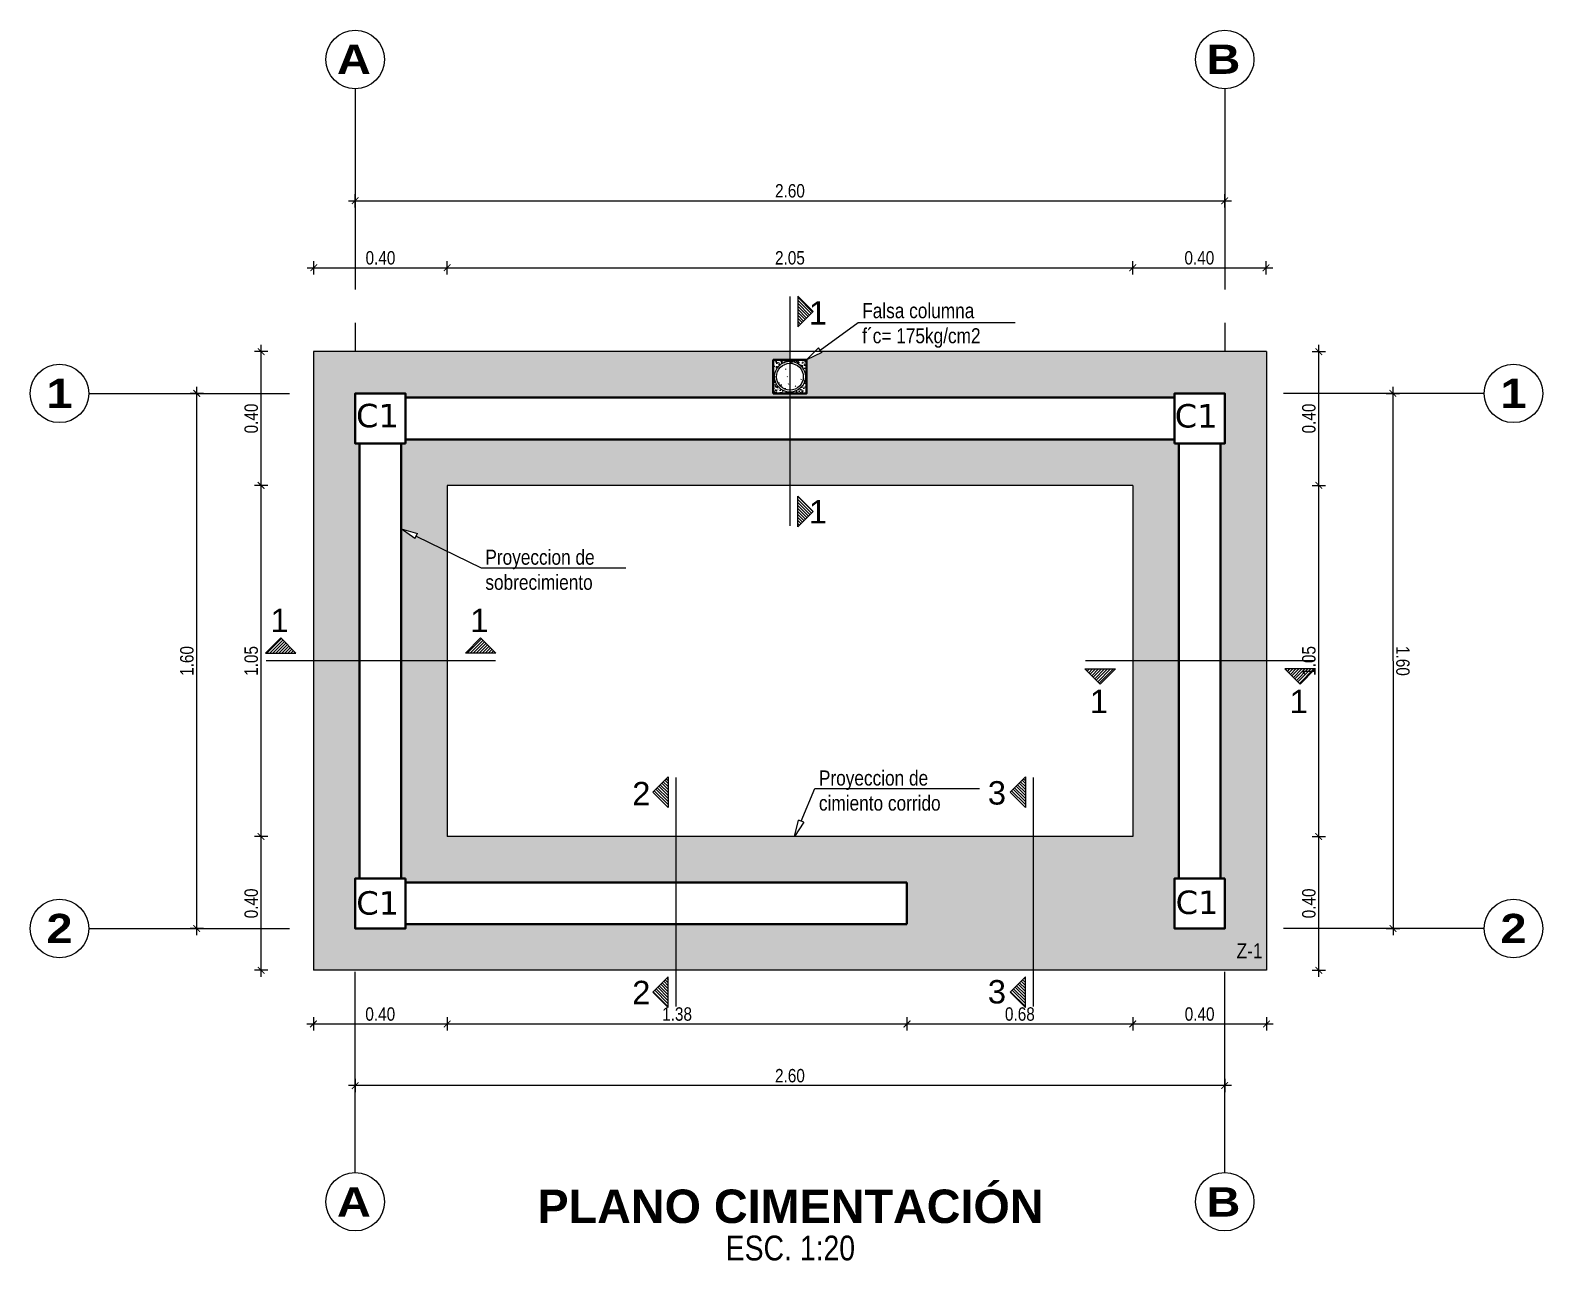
# Model space of a CAD drawing. Header units: metres. Extents: x 912 to 1393, y 476 to 584.
# Drawn here: x 1198.601 to 1203.123, y 499.858 to 503.537 of the extents above; entities that cross this region are included whole.
import ezdxf
from ezdxf import colors
from ezdxf.entities.mleader import LeaderData, LeaderLine
from ezdxf.enums import TextEntityAlignment as Align
from ezdxf.math import Vec2, Vec3

# ---------------------------------------------------------------- set-up
doc = ezdxf.new("R2010")
doc.units = ezdxf.units.M
doc.linetypes.add('ACAD_ISO04W100', pattern=[30, 24, -3, 0, -3])
doc.linetypes.add('DASHDOT', pattern=[1, 0.5, -0.25, 0, -0.25])
for name, color, linetype, lineweight in [('-Achurado', 251, 'Continuous', 5), ('-Acotado', 251, 'Continuous', 5), ('-Eje', 1, 'ACAD_ISO04W100', 9), ('-Textos', 7, 'Continuous', 20), ('-Vista', 148, 'Continuous', 9), ('Columnas', 7, 'Continuous', 20), ('Desagüe', 155, 'Continuous', 40), ('Especificaciones', 7, 'Continuous', 20), ('FIC-2ES_CONCRETO 210', 251, 'Continuous', 30), ('Muro Alto', 5, 'Continuous', 40), ('pisos', 8, 'Continuous', 13), ('PL-04', 154, 'Continuous', 40), ('Textos', 7, 'Continuous', 30)]:
    doc.layers.add(name, color=color, linetype=linetype, lineweight=lineweight)
doc.layers.add('G-TEXTOS-TITULOS', color=4, linetype='Continuous')
doc.layers.add('Observacioness', color=6, linetype='Continuous', plot=False)
doc.styles.add('-Arial Narrow', font='ARIALN.TTF')
doc.styles.add('25-TITULO', font='arialbd.ttf', dxfattribs={"height": 0.1})
doc.styles.add('ILICH', font='timesbd.ttf')
doc.styles.add('R80_50', font='verdanai.ttf', dxfattribs={"height": 0.065})
doc.dimstyles.new('Esc 1_20n', dxfattribs={"dimscale": 0.02, "dimtxt": 2, "dimasz": 1, "dimexe": 1, "dimexo": 1, "dimgap": 0.45, "dimtad": 1, "dimtoh": 1, "dimzin": 3, "dimdsep": 46, "dimtxsty": '-Arial Narrow', "dimblk": 'ARCHTICK', "dimcen": 1, "dimdle": 1, "dimclrd": 252, "dimclre": 252, "dimclrt": 252, "dimadec": 0, "dimazin": 0, "dimtfac": 1, "dimtix": 1, "dimtmove": 1, "dimatfit": 2, "dimldrblk": 'ARCHTICK', "dimfxl": 1, "dimfxlon": 1, "dimtolj": 2, "dimlwd": 5, "dimlwe": 5, "dimarcsym": 0})

# ---------------------------------------------------------------- blocks, each defined once
blk = doc.blocks.new('_ClosedBlank')
at = {"color": 0, "linetype": 'ByBlock', "lineweight": -2}
for p, q in [((-1, 0.167), (0, 0)), ((-1, 0.167), (-1, -0.167)), ((0, 0), (-1, -0.167))]:
    blk.add_line(p, q, dxfattribs=at)
blk = doc.blocks.new('_ArchTick')
at = {"layer": 'pisos', "color": 0, "const_width": 0.15}
blk.add_lwpolyline([(-0.5, -0.5), (0.5, 0.5)], dxfattribs=at)
blk = doc.blocks.new('*D226')
at = {"layer": '-Acotado', "color": 252, "lineweight": 5, "transparency": 16777216}
for p, q in [((1199.2911, 500.7064), (1199.2911, 501.1464)), ((1199.3111, 501.1264), (1199.2711, 501.1264)), ((1199.3111, 500.7264), (1199.2711, 500.7264))]:
    blk.add_line(p, q, dxfattribs=at)
at = {"layer": 'DEFPOINTS', "color": 0, "lineweight": 20, "transparency": 16777216}
for p in [(1199.2911, 501.1264), (1199.4474, 501.1264), (1199.4474, 500.7264)]:
    blk.add_point(p, dxfattribs=at)
at = {"layer": '-Acotado', "color": 252, "lineweight": 5, "transparency": 16777216, "xscale": 0.02, "yscale": 0.02, "zscale": 0.02}
for p, rotation in [((1199.2911, 501.1264), 90), ((1199.2911, 500.7264), 270)]:
    blk.add_blockref('_ArchTick', p, dxfattribs=dict(at, rotation=rotation))
at = {"layer": '-Acotado', "color": 252, "transparency": 16777216, "insert": (1199.2617, 500.9264), "char_height": 0.04, "attachment_point": 5, "rotation": 90, "style": '-Arial Narrow'}
blk.add_mtext('\\A2;0.40', dxfattribs=at)
blk = doc.blocks.new('*D227')
at = {"layer": '-Acotado', "color": 252, "lineweight": 5, "transparency": 16777216}
for p, q in [((1199.2911, 501.1064), (1199.2911, 502.1964)), ((1199.3111, 502.1764), (1199.2711, 502.1764)), ((1199.3111, 501.1264), (1199.2711, 501.1264))]:
    blk.add_line(p, q, dxfattribs=at)
at = {"layer": 'DEFPOINTS', "color": 0, "lineweight": 20, "transparency": 16777216}
for p in [(1199.2911, 502.1764), (1199.4474, 502.1764), (1199.4474, 501.1264)]:
    blk.add_point(p, dxfattribs=at)
at = {"layer": '-Acotado', "color": 252, "lineweight": 5, "transparency": 16777216, "xscale": 0.02, "yscale": 0.02, "zscale": 0.02}
for p, rotation in [((1199.2911, 502.1764), 90), ((1199.2911, 501.1264), 270)]:
    blk.add_blockref('_ArchTick', p, dxfattribs=dict(at, rotation=rotation))
at = {"layer": '-Acotado', "color": 252, "transparency": 16777216, "insert": (1199.2617, 501.6514), "char_height": 0.04, "attachment_point": 5, "rotation": 90, "style": '-Arial Narrow'}
blk.add_mtext('\\A2;1.05', dxfattribs=at)
blk = doc.blocks.new('*D228')
at = {"layer": '-Acotado', "color": 252, "lineweight": 5, "transparency": 16777216}
for p, q in [((1199.2911, 502.1564), (1199.2911, 502.5964)), ((1199.3111, 502.5764), (1199.2711, 502.5764)), ((1199.3111, 502.1764), (1199.2711, 502.1764))]:
    blk.add_line(p, q, dxfattribs=at)
at = {"layer": 'DEFPOINTS', "color": 0, "lineweight": 20, "transparency": 16777216}
for p in [(1199.2911, 502.5764), (1199.4474, 502.5764), (1199.4474, 502.1764)]:
    blk.add_point(p, dxfattribs=at)
at = {"layer": '-Acotado', "color": 252, "lineweight": 5, "transparency": 16777216, "xscale": 0.02, "yscale": 0.02, "zscale": 0.02}
for p, rotation in [((1199.2911, 502.5764), 90), ((1199.2911, 502.1764), 270)]:
    blk.add_blockref('_ArchTick', p, dxfattribs=dict(at, rotation=rotation))
at = {"layer": '-Acotado', "color": 252, "transparency": 16777216, "insert": (1199.2617, 502.3764), "char_height": 0.04, "attachment_point": 5, "rotation": 90, "style": '-Arial Narrow'}
blk.add_mtext('\\A2;0.40', dxfattribs=at)
blk = doc.blocks.new('*D229')
at = {"layer": '-Acotado', "color": 252, "lineweight": 5, "transparency": 16777216}
for p, q in [((1199.4274, 500.5659), (1199.8674, 500.5659)), ((1199.4474, 500.5859), (1199.4474, 500.5459)), ((1199.8474, 500.5859), (1199.8474, 500.5459))]:
    blk.add_line(p, q, dxfattribs=at)
at = {"layer": 'DEFPOINTS', "color": 0, "lineweight": 20, "transparency": 16777216}
for p in [(1199.4474, 500.7264), (1199.8474, 500.7264), (1199.8474, 500.5659)]:
    blk.add_point(p, dxfattribs=at)
at = {"layer": '-Acotado', "color": 252, "lineweight": 5, "transparency": 16777216, "xscale": 0.02, "yscale": 0.02, "zscale": 0.02, "rotation": 180}
blk.add_blockref('_ArchTick', (1199.4474, 500.5659), dxfattribs=at)
at = {"layer": '-Acotado', "color": 252, "lineweight": 5, "transparency": 16777216, "xscale": 0.02, "yscale": 0.02, "zscale": 0.02}
blk.add_blockref('_ArchTick', (1199.8474, 500.5659), dxfattribs=at)
at = {"layer": '-Acotado', "color": 252, "transparency": 16777216, "insert": (1199.6474, 500.5954), "char_height": 0.04, "attachment_point": 5, "style": '-Arial Narrow'}
blk.add_mtext('\\A2;0.40', dxfattribs=at)
blk = doc.blocks.new('*D230')
at = {"layer": '-Acotado', "color": 252, "lineweight": 5, "transparency": 16777216}
for p, q in [((1201.2024, 500.5659), (1201.9174, 500.5659)), ((1201.2224, 500.5859), (1201.2224, 500.5459)), ((1201.8974, 500.5859), (1201.8974, 500.5459))]:
    blk.add_line(p, q, dxfattribs=at)
at = {"layer": 'DEFPOINTS', "color": 0, "lineweight": 20, "transparency": 16777216}
for p in [(1201.2224, 500.8639), (1201.8974, 500.7264), (1201.8974, 500.5659)]:
    blk.add_point(p, dxfattribs=at)
at = {"layer": '-Acotado', "color": 252, "lineweight": 5, "transparency": 16777216, "xscale": 0.02, "yscale": 0.02, "zscale": 0.02}
for p, rotation in [((1201.2224, 500.5659), 179.9999969747662), ((1201.8974, 500.5659), 359.9999969747662)]:
    blk.add_blockref('_ArchTick', p, dxfattribs=dict(at, rotation=rotation))
at = {"layer": '-Acotado', "color": 252, "transparency": 16777216, "insert": (1201.5599, 500.5954), "char_height": 0.04, "attachment_point": 5, "rotation": 360, "style": '-Arial Narrow'}
blk.add_mtext('\\A2;0.68', dxfattribs=at)
blk = doc.blocks.new('*D231')
at = {"layer": '-Acotado', "color": 252, "lineweight": 5, "transparency": 16777216}
for p, q in [((1201.8774, 500.5659), (1202.3174, 500.5659)), ((1201.8974, 500.5859), (1201.8974, 500.5459)), ((1202.2974, 500.5859), (1202.2974, 500.5459))]:
    blk.add_line(p, q, dxfattribs=at)
at = {"layer": 'DEFPOINTS', "color": 0, "lineweight": 20, "transparency": 16777216}
for p in [(1201.8974, 500.7264), (1202.2974, 500.7264), (1202.2974, 500.5659)]:
    blk.add_point(p, dxfattribs=at)
at = {"layer": '-Acotado', "color": 252, "lineweight": 5, "transparency": 16777216, "xscale": 0.02, "yscale": 0.02, "zscale": 0.02}
for p, rotation in [((1201.8974, 500.5659), 179.9999969747662), ((1202.2974, 500.5659), 359.9999969747662)]:
    blk.add_blockref('_ArchTick', p, dxfattribs=dict(at, rotation=rotation))
at = {"layer": '-Acotado', "color": 252, "transparency": 16777216, "insert": (1202.0974, 500.5954), "char_height": 0.04, "attachment_point": 5, "rotation": 360, "style": '-Arial Narrow'}
blk.add_mtext('\\A2;0.40', dxfattribs=at)
blk = doc.blocks.new('*D234')
at = {"layer": '-Acotado', "color": 252, "lineweight": 5, "transparency": 16777216}
for p, q in [((1202.4537, 500.7064), (1202.4537, 501.1464)), ((1202.4337, 501.1264), (1202.4737, 501.1264)), ((1202.4337, 500.7264), (1202.4737, 500.7264))]:
    blk.add_line(p, q, dxfattribs=at)
at = {"layer": 'DEFPOINTS', "color": 0, "lineweight": 20, "transparency": 16777216}
for p in [(1202.2974, 501.1264), (1202.4537, 501.1264), (1202.2974, 500.7264)]:
    blk.add_point(p, dxfattribs=at)
at = {"layer": '-Acotado', "color": 252, "lineweight": 5, "transparency": 16777216, "xscale": 0.02, "yscale": 0.02, "zscale": 0.02}
for p, rotation in [((1202.4537, 501.1264), 90), ((1202.4537, 500.7264), 270)]:
    blk.add_blockref('_ArchTick', p, dxfattribs=dict(at, rotation=rotation))
at = {"layer": '-Acotado', "color": 252, "transparency": 16777216, "insert": (1202.4242, 500.9264), "char_height": 0.04, "attachment_point": 5, "rotation": 90, "style": '-Arial Narrow'}
blk.add_mtext('\\A2;0.40', dxfattribs=at)
blk = doc.blocks.new('*D232')
at = {"layer": '-Acotado', "color": 252, "lineweight": 5, "transparency": 16777216}
for p, q in [((1202.4537, 501.1064), (1202.4537, 502.1964)), ((1202.4337, 502.1764), (1202.4737, 502.1764)), ((1202.4337, 501.1264), (1202.4737, 501.1264))]:
    blk.add_line(p, q, dxfattribs=at)
at = {"layer": 'DEFPOINTS', "color": 0, "lineweight": 20, "transparency": 16777216}
for p in [(1202.2974, 502.1764), (1202.4537, 502.1764), (1202.2974, 501.1264)]:
    blk.add_point(p, dxfattribs=at)
at = {"layer": '-Acotado', "color": 252, "lineweight": 5, "transparency": 16777216, "xscale": 0.02, "yscale": 0.02, "zscale": 0.02}
for p, rotation in [((1202.4537, 502.1764), 90), ((1202.4537, 501.1264), 270)]:
    blk.add_blockref('_ArchTick', p, dxfattribs=dict(at, rotation=rotation))
at = {"layer": '-Acotado', "color": 252, "transparency": 16777216, "insert": (1202.4242, 501.6514), "char_height": 0.04, "attachment_point": 5, "rotation": 90, "style": '-Arial Narrow'}
blk.add_mtext('\\A2;1.05', dxfattribs=at)
blk = doc.blocks.new('*D233')
at = {"layer": '-Acotado', "color": 252, "lineweight": 5, "transparency": 16777216}
for p, q in [((1202.4537, 502.1564), (1202.4537, 502.5964)), ((1202.4337, 502.5764), (1202.4737, 502.5764)), ((1202.4337, 502.1764), (1202.4737, 502.1764))]:
    blk.add_line(p, q, dxfattribs=at)
at = {"layer": 'DEFPOINTS', "color": 0, "lineweight": 20, "transparency": 16777216}
for p in [(1202.2974, 502.5764), (1202.4537, 502.5764), (1202.2974, 502.1764)]:
    blk.add_point(p, dxfattribs=at)
at = {"layer": '-Acotado', "color": 252, "lineweight": 5, "transparency": 16777216, "xscale": 0.02, "yscale": 0.02, "zscale": 0.02}
for p, rotation in [((1202.4537, 502.5764), 90), ((1202.4537, 502.1764), 270)]:
    blk.add_blockref('_ArchTick', p, dxfattribs=dict(at, rotation=rotation))
at = {"layer": '-Acotado', "color": 252, "transparency": 16777216, "insert": (1202.4242, 502.3764), "char_height": 0.04, "attachment_point": 5, "rotation": 90, "style": '-Arial Narrow'}
blk.add_mtext('\\A2;0.40', dxfattribs=at)
blk = doc.blocks.new('*D235')
at = {"layer": '-Acotado', "color": 252, "lineweight": 5, "transparency": 16777216}
for p, q in [((1199.4287, 502.8272), (1199.8674, 502.8272)), ((1199.4487, 502.8072), (1199.4487, 502.8472)), ((1199.8474, 502.8072), (1199.8474, 502.8472))]:
    blk.add_line(p, q, dxfattribs=at)
at = {"layer": 'DEFPOINTS', "color": 0, "lineweight": 20, "transparency": 16777216}
for p in [(1199.8474, 502.8272), (1199.4487, 502.5764), (1199.8474, 502.5764)]:
    blk.add_point(p, dxfattribs=at)
at = {"layer": '-Acotado', "color": 252, "lineweight": 5, "transparency": 16777216, "xscale": 0.02, "yscale": 0.02, "zscale": 0.02, "rotation": 180}
blk.add_blockref('_ArchTick', (1199.4487, 502.8272), dxfattribs=at)
at = {"layer": '-Acotado', "color": 252, "lineweight": 5, "transparency": 16777216, "xscale": 0.02, "yscale": 0.02, "zscale": 0.02}
blk.add_blockref('_ArchTick', (1199.8474, 502.8272), dxfattribs=at)
at = {"layer": '-Acotado', "color": 252, "transparency": 16777216, "insert": (1199.648, 502.8566), "char_height": 0.04, "attachment_point": 5, "style": '-Arial Narrow'}
blk.add_mtext('\\A2;0.40', dxfattribs=at)
blk = doc.blocks.new('*D236')
at = {"layer": '-Acotado', "color": 252, "lineweight": 5, "transparency": 16777216}
for p, q in [((1199.8274, 502.8272), (1201.9174, 502.8272)), ((1199.8474, 502.8072), (1199.8474, 502.8472)), ((1201.8974, 502.8072), (1201.8974, 502.8472))]:
    blk.add_line(p, q, dxfattribs=at)
at = {"layer": 'DEFPOINTS', "color": 0, "lineweight": 20, "transparency": 16777216}
for p in [(1201.8974, 502.8272), (1199.8474, 502.5764), (1201.8974, 502.5764)]:
    blk.add_point(p, dxfattribs=at)
at = {"layer": '-Acotado', "color": 252, "lineweight": 5, "transparency": 16777216, "xscale": 0.02, "yscale": 0.02, "zscale": 0.02, "rotation": 180}
blk.add_blockref('_ArchTick', (1199.8474, 502.8272), dxfattribs=at)
at = {"layer": '-Acotado', "color": 252, "lineweight": 5, "transparency": 16777216, "xscale": 0.02, "yscale": 0.02, "zscale": 0.02}
blk.add_blockref('_ArchTick', (1201.8974, 502.8272), dxfattribs=at)
at = {"layer": '-Acotado', "color": 252, "transparency": 16777216, "insert": (1200.8724, 502.8566), "char_height": 0.04, "attachment_point": 5, "style": '-Arial Narrow'}
blk.add_mtext('\\A2;2.05', dxfattribs=at)
blk = doc.blocks.new('*D237')
at = {"layer": '-Acotado', "color": 252, "lineweight": 5, "transparency": 16777216}
for p, q in [((1201.8774, 502.8272), (1202.3159, 502.8272)), ((1201.8974, 502.8072), (1201.8974, 502.8472)), ((1202.2959, 502.8072), (1202.2959, 502.8472))]:
    blk.add_line(p, q, dxfattribs=at)
at = {"layer": 'DEFPOINTS', "color": 0, "lineweight": 20, "transparency": 16777216}
for p in [(1202.2959, 502.8272), (1201.8974, 502.5764), (1202.2959, 502.5764)]:
    blk.add_point(p, dxfattribs=at)
at = {"layer": '-Acotado', "color": 252, "lineweight": 5, "transparency": 16777216, "xscale": 0.02, "yscale": 0.02, "zscale": 0.02, "rotation": 180}
blk.add_blockref('_ArchTick', (1201.8974, 502.8272), dxfattribs=at)
at = {"layer": '-Acotado', "color": 252, "lineweight": 5, "transparency": 16777216, "xscale": 0.02, "yscale": 0.02, "zscale": 0.02}
blk.add_blockref('_ArchTick', (1202.2959, 502.8272), dxfattribs=at)
at = {"layer": '-Acotado', "color": 252, "transparency": 16777216, "insert": (1202.0966, 502.8566), "char_height": 0.04, "attachment_point": 5, "style": '-Arial Narrow'}
blk.add_mtext('\\A2;0.40', dxfattribs=at)
blk = doc.blocks.new('*D238')
at = {"layer": '-Acotado', "color": 252, "lineweight": 5, "transparency": 16777216}
for p, q in [((1199.5724, 503.0076), (1199.5724, 503.0476)), ((1202.1724, 503.0076), (1202.1724, 503.0476)), ((1199.5524, 503.0276), (1202.1924, 503.0276))]:
    blk.add_line(p, q, dxfattribs=at)
at = {"layer": 'DEFPOINTS', "color": 0, "lineweight": 20, "transparency": 16777216}
for p in [(1202.1724, 503.0276), (1199.5724, 502.5764), (1202.1724, 502.5764)]:
    blk.add_point(p, dxfattribs=at)
at = {"layer": '-Acotado', "color": 252, "lineweight": 5, "transparency": 16777216, "xscale": 0.02, "yscale": 0.02, "zscale": 0.02, "rotation": 180}
blk.add_blockref('_ArchTick', (1199.5724, 503.0276), dxfattribs=at)
at = {"layer": '-Acotado', "color": 252, "lineweight": 5, "transparency": 16777216, "xscale": 0.02, "yscale": 0.02, "zscale": 0.02}
blk.add_blockref('_ArchTick', (1202.1724, 503.0276), dxfattribs=at)
at = {"layer": '-Acotado', "color": 252, "transparency": 16777216, "insert": (1200.8724, 503.057), "char_height": 0.04, "attachment_point": 5, "style": '-Arial Narrow'}
blk.add_mtext('\\A2;2.60', dxfattribs=at)
blk = doc.blocks.new('*D239')
at = {"layer": '-Acotado', "color": 252, "lineweight": 5, "transparency": 16777216}
for p, q in [((1202.6754, 502.4715), (1202.6757, 500.8315)), ((1202.6554, 502.4515), (1202.6954, 502.4515)), ((1202.6557, 500.8515), (1202.6957, 500.8515))]:
    blk.add_line(p, q, dxfattribs=at)
at = {"layer": 'DEFPOINTS', "color": 0, "lineweight": 20, "transparency": 16777216}
for p in [(1202.2974, 502.4515), (1202.2976, 500.8515), (1202.6757, 500.8515)]:
    blk.add_point(p, dxfattribs=at)
at = {"layer": '-Acotado', "color": 252, "lineweight": 5, "transparency": 16777216, "xscale": 0.02, "yscale": 0.02, "zscale": 0.02}
for p, rotation in [((1202.6754, 502.4515), 90.00778320934626), ((1202.6757, 500.8515), 270.0077832093463)]:
    blk.add_blockref('_ArchTick', p, dxfattribs=dict(at, rotation=rotation))
at = {"layer": '-Acotado', "color": 252, "transparency": 16777216, "insert": (1202.705, 501.6515), "char_height": 0.04, "attachment_point": 5, "rotation": 270.0078, "style": '-Arial Narrow'}
blk.add_mtext('\\A2;1.60', dxfattribs=at)
blk = doc.blocks.new('*D240')
at = {"layer": '-Acotado', "color": 252, "lineweight": 5, "transparency": 16777216}
for p, q in [((1202.1924, 500.3817), (1199.5524, 500.3817)), ((1199.5724, 500.4017), (1199.5724, 500.3617)), ((1202.1724, 500.4017), (1202.1724, 500.3617))]:
    blk.add_line(p, q, dxfattribs=at)
at = {"layer": 'DEFPOINTS', "color": 0, "lineweight": 20, "transparency": 16777216}
for p in [(1199.5724, 500.7264), (1202.1724, 500.7264), (1199.5724, 500.3817)]:
    blk.add_point(p, dxfattribs=at)
at = {"layer": '-Acotado', "color": 252, "lineweight": 5, "transparency": 16777216, "xscale": 0.02, "yscale": 0.02, "zscale": 0.02, "rotation": 180}
blk.add_blockref('_ArchTick', (1199.5724, 500.3817), dxfattribs=at)
at = {"layer": '-Acotado', "color": 252, "lineweight": 5, "transparency": 16777216, "xscale": 0.02, "yscale": 0.02, "zscale": 0.02}
blk.add_blockref('_ArchTick', (1202.1724, 500.3817), dxfattribs=at)
at = {"layer": '-Acotado', "color": 252, "transparency": 16777216, "insert": (1200.8724, 500.4111), "char_height": 0.04, "attachment_point": 5, "style": '-Arial Narrow'}
blk.add_mtext('\\A2;2.60', dxfattribs=at)
blk = doc.blocks.new('*D241')
at = {"layer": '-Acotado', "color": 252, "lineweight": 5, "transparency": 16777216}
for p, q in [((1199.0988, 500.8314), (1199.0988, 502.4714)), ((1199.1188, 502.4514), (1199.0788, 502.4514)), ((1199.1188, 500.8514), (1199.0788, 500.8514))]:
    blk.add_line(p, q, dxfattribs=at)
at = {"layer": 'DEFPOINTS', "color": 0, "lineweight": 20, "transparency": 16777216}
for p in [(1199.0988, 502.4514), (1199.5724, 502.4514), (1199.5724, 500.8514)]:
    blk.add_point(p, dxfattribs=at)
at = {"layer": '-Acotado', "color": 252, "lineweight": 5, "transparency": 16777216, "xscale": 0.02, "yscale": 0.02, "zscale": 0.02}
for p, rotation in [((1199.0988, 502.4514), 90), ((1199.0988, 500.8514), 270)]:
    blk.add_blockref('_ArchTick', p, dxfattribs=dict(at, rotation=rotation))
at = {"layer": '-Acotado', "color": 252, "transparency": 16777216, "insert": (1199.0694, 501.6514), "char_height": 0.04, "attachment_point": 5, "rotation": 90, "style": '-Arial Narrow'}
blk.add_mtext('\\A2;1.60', dxfattribs=at)
blk = doc.blocks.new('*D242')
at = {"layer": '-Acotado', "color": 252, "lineweight": 5, "transparency": 16777216}
for p, q in [((1199.8274, 500.5659), (1201.2424, 500.5659)), ((1199.8474, 500.5859), (1199.8474, 500.5459)), ((1201.2224, 500.5859), (1201.2224, 500.5459))]:
    blk.add_line(p, q, dxfattribs=at)
at = {"layer": 'DEFPOINTS', "color": 0, "lineweight": 20, "transparency": 16777216}
for p in [(1201.2224, 500.8639), (1199.8474, 500.7264), (1201.2224, 500.5659)]:
    blk.add_point(p, dxfattribs=at)
at = {"layer": '-Acotado', "color": 252, "lineweight": 5, "transparency": 16777216, "xscale": 0.02, "yscale": 0.02, "zscale": 0.02}
for p, rotation in [((1199.8474, 500.5659), 179.9999969747662), ((1201.2224, 500.5659), 359.9999969747662)]:
    blk.add_blockref('_ArchTick', p, dxfattribs=dict(at, rotation=rotation))
at = {"layer": '-Acotado', "color": 252, "transparency": 16777216, "insert": (1200.5349, 500.5954), "char_height": 0.04, "attachment_point": 5, "rotation": 360, "style": '-Arial Narrow'}
blk.add_mtext('\\A2;1.38', dxfattribs=at)

msp = doc.modelspace()

# ---------------------------------------------------------------- hatches: boundary and pattern name
at = {"layer": '-Achurado'}
h = msp.add_hatch(dxfattribs=at)
h.set_pattern_fill('ANSI36', color=256, scale=0.0066)
h.paths.add_polyline_path([(1200.8224, 502.5514), (1200.8724, 502.5514), (1200.8724, 502.5764), (1199.4474, 502.5764), (1199.4474, 501.6514), (1199.5849, 501.6514), (1199.5849, 502.3014), (1199.5724, 502.3014), (1199.5724, 502.4514), (1199.7224, 502.4514), (1199.7224, 502.4389), (1200.8724, 502.4389), (1200.8724, 502.4514), (1200.8224, 502.4514)])
h.paths.add_polyline_path([(1202.2974, 502.5764), (1200.966, 502.5764), (1200.9677, 502.5741), (1200.9224, 502.5514), (1200.9224, 502.4514), (1200.8724, 502.4514), (1200.8724, 502.4389), (1202.0224, 502.4389), (1202.0224, 502.4514), (1202.1724, 502.4514), (1202.1724, 502.3014), (1202.1599, 502.3014), (1202.1599, 501.6514), (1202.2974, 501.6514)])
h.paths.add_polyline_path([(1202.0349, 502.3014), (1202.0224, 502.3014), (1202.0224, 502.3139), (1200.8724, 502.3139), (1200.8724, 502.1764), (1201.8974, 502.1764), (1201.8974, 501.6514), (1202.0349, 501.6514)], flags=17)
h.paths.add_polyline_path([(1202.2974, 501.6514), (1202.1599, 501.6514), (1202.1599, 501.0014), (1202.1724, 501.0014), (1202.1724, 500.8514), (1202.0224, 500.8514), (1202.0224, 501.0014), (1202.0349, 501.0014), (1202.0349, 501.6514), (1201.8974, 501.6514), (1201.8974, 501.1264), (1201.5999, 501.1264), (1201.5999, 500.7264), (1202.2974, 500.7264)])
h.paths.add_polyline_path([(1201.5999, 501.1264), (1200.5315, 501.1264), (1200.5315, 500.9889), (1201.2224, 500.9889), (1201.2224, 500.8639), (1200.5315, 500.8639), (1200.5315, 500.7264), (1201.5999, 500.7264)])
h.paths.add_polyline_path([(1200.5315, 501.1264), (1199.8474, 501.1264), (1199.8474, 501.6514), (1199.7099, 501.6514), (1199.7099, 501.0014), (1199.7224, 501.0014), (1199.7224, 500.9889), (1200.5315, 500.9889)], flags=17)
h.paths.add_polyline_path([(1200.5315, 500.8639), (1199.7224, 500.8639), (1199.7224, 500.8514), (1199.5724, 500.8514), (1199.5724, 501.0014), (1199.5849, 501.0014), (1199.5849, 501.6514), (1199.4474, 501.6514), (1199.4474, 500.7264), (1200.5315, 500.7264)])
h.paths.add_polyline_path([(1199.8474, 501.9798), (1199.7548, 502.025), (1199.7512, 502.0175), (1199.7099, 502.0469), (1199.7099, 501.6514), (1199.8474, 501.6514)], flags=17)
h.paths.add_polyline_path([(1200.8724, 502.3139), (1199.7224, 502.3139), (1199.7224, 502.3014), (1199.7099, 502.3014), (1199.7099, 502.0469), (1199.7585, 502.0325), (1199.7548, 502.025), (1199.8474, 501.9798), (1199.8474, 502.1764), (1200.8724, 502.1764)], flags=17)
h.paths.add_polyline_path([(1202.2009, 500.7376), (1202.3007, 500.7376), (1202.3007, 500.8312), (1202.2009, 500.8312)], flags=9)
at = {"layer": 'Muro Alto', "lineweight": 15, "true_color": 0x636466}
h = msp.add_hatch(dxfattribs=at)
h.set_pattern_fill('LINE', color=251, scale=0.002, angle=-45)
h.set_pattern_definition([(315, (693.441977, 1758.7778433), (0.00449012806, 0.00449012806), [])])
h.paths.add_polyline_path([(1200.8958, 502.6506), (1200.9415, 502.6963), (1200.8958, 502.742)])
h = msp.add_hatch(dxfattribs=at)
h.set_pattern_fill('LINE', color=251, scale=0.002, angle=-45)
h.set_pattern_definition([(315, (693.441977, 1758.865048), (0.00449012806, 0.00449012806), [])])
h.paths.add_polyline_path([(1200.8958, 502.1442), (1200.9415, 502.0985), (1200.8958, 502.0529)])
h = msp.add_hatch(dxfattribs=at)
h.set_pattern_fill('LINE', color=251, scale=0.002, angle=45)
h.set_pattern_definition([(45, (-57.221521, -2.928982), (-0.00449012806, 0.00449012806), [])])
h.paths.add_polyline_path([(1199.3954, 501.6749), (1199.3498, 501.7205), (1199.3041, 501.6749)])
h = msp.add_hatch(dxfattribs=at)
h.set_pattern_fill('LINE', color=251, scale=0.002, angle=45)
h.set_pattern_definition([(45, (-57.1343166, -2.928982), (-0.00449012806, 0.00449012806), [])])
h.paths.add_polyline_path([(1199.9019, 501.6749), (1199.9476, 501.7205), (1199.9932, 501.6749)])
h = msp.add_hatch(dxfattribs=at)
h.set_pattern_fill('LINE', color=251, scale=0.002, angle=45)
h.set_pattern_definition([(45, (-59.671521, -2.928982), (-0.00449012806, 0.00449012806), [])])
h.paths.add_polyline_path([(1201.8454, 501.628), (1201.7998, 501.5823), (1201.7541, 501.628)])
h = msp.add_hatch(dxfattribs=at)
h.set_pattern_fill('LINE', color=251, scale=0.002, angle=45)
h.set_pattern_definition([(45, (-59.5843166, -2.928982), (-0.00449012806, 0.00449012806), [])])
h.paths.add_polyline_path([(1202.3519, 501.628), (1202.3976, 501.5823), (1202.4432, 501.628)])
h = msp.add_hatch(dxfattribs=at)
h.set_pattern_fill('LINE', color=251, scale=0.002, angle=-45)
h.set_pattern_definition([(315, (693.78288, 1757.3403435), (0.00449012806, 0.00449012806), [])])
h.paths.add_polyline_path([(1200.5081, 501.2131), (1200.4624, 501.2588), (1200.5081, 501.3045)])
h = msp.add_hatch(dxfattribs=at)
h.set_pattern_fill('LINE', color=251, scale=0.002, angle=-45)
h.set_pattern_definition([(315, (692.7144376, 1757.3403435), (0.00449012806, 0.00449012806), [])])
h.paths.add_polyline_path([(1201.5765, 501.2131), (1201.5308, 501.2588), (1201.5765, 501.3045)])
h = msp.add_hatch(dxfattribs=at)
h.set_pattern_fill('LINE', color=251, scale=0.002, angle=-45)
h.set_pattern_definition([(315, (693.78288, 1757.427548), (0.00449012806, 0.00449012806), [])])
h.paths.add_polyline_path([(1200.5081, 500.7067), (1200.4624, 500.661), (1200.5081, 500.6154)])
h = msp.add_hatch(dxfattribs=at)
h.set_pattern_fill('LINE', color=251, scale=0.002, angle=-45)
h.set_pattern_definition([(315, (692.7144376, 1757.427548), (0.00449012806, 0.00449012806), [])])
h.paths.add_polyline_path([(1201.5765, 500.7067), (1201.5308, 500.661), (1201.5765, 500.6154)])
at = {"layer": 'Observacioness', "lineweight": 5, "ltscale": 0.1}
h = msp.add_hatch(dxfattribs=at)
h.set_pattern_fill('AR-CONC', color=0, scale=0.003)
h.set_pattern_definition([(50, (-799595.31763, -9253726.49179), (0.021517805478023, -0.001882564049478), [0.00225, -0.02475]), (355, (-799595.31763, -9253726.49179), (-0.00416254000839, 0.022565764011), [0.0018, -0.0198]), (100.45144446, (-799595.315837, -9253726.491947), (0.017355265401813, 0.02068319972906), [0.00191220576, -0.02103426336]), (46.1842, (-799595.31763, -9253726.48579), (0.03201723992015, -0.00496557842379), [0.003375, -0.037125]), (96.63563549, (-799595.314962, -9253726.486204), (0.02803985837023, 0.02922355802324), [0.00286831026, -0.0315514128]), (351.18416399, (-799595.31763, -9253726.48579), (0.02803985835164, 0.0292235580081), [0.0027, -0.02970000003]), (21, (-799595.31463, -9253726.48729), (0.017907211563554, -0.01207856671996), [0.00225, -0.02475]), (326, (-799595.31463, -9253726.48729), (0.00729945995765, 0.021754501351406), [0.0018, -0.0198]), (71.45144474, (-799595.313138, -9253726.488296), (0.0252066713019, 0.00967593458419), [0.0019122057, -0.02103426336]), (37.5, (-799595.3176306, -9253726.49179), (0.000364795659519, 0.0099868156149393), [0, -0.01956, 0, -0.0201, 0, -0.019875]), (7.5, (-799595.317631, -9253726.49179), (0.007892086123264, 0.011832351356471), [0, -0.01146, 0, -0.01911, 0, -0.007575]), (327.5, (-799595.3243206, -9253726.49179), (0.016014673085172, -0.0006766461520314), [0, -0.0075, 0, -0.0234, 0, -0.03105]), (317.5, (-799595.32732, -9253726.49179), (0.017495585080272, 0.00300314946997), [0, -0.00975, 0, -0.01554, 0, -0.02205])])
h.paths.add_polyline_path([(1200.8224, 502.4514), (1200.8224, 502.5514), (1200.9224, 502.5514), (1200.9224, 502.4514)])
edge = h.paths.add_edge_path(flags=16)
edge.add_arc((1200.8724, 502.5014), 0.0462, 0, 360)

# ---------------------------------------------------------------- linework, layer by layer
at = {"layer": '-Acotado'}
for p, q in [((1202.2974, 502.5764), (1199.4474, 502.5764)), ((1201.8974, 502.1764), (1199.8474, 502.1764)), ((1199.8474, 502.1764), (1199.8474, 501.1264)), ((1201.8974, 502.1764), (1201.8974, 501.1264)), ((1201.8974, 501.1264), (1199.8474, 501.1264)), ((1202.2974, 500.7264), (1199.4474, 500.7264))]:
    msp.add_line(p, q, dxfattribs=at)
at = {"layer": '-Eje', "ltscale": 0.025}
for p, q in [((1199.5724, 503.3624), (1199.5724, 502.5764)), ((1202.1724, 503.3624), (1202.1724, 502.5764)), ((1198.7758, 502.4516), (1199.4474, 502.4515)), ((1202.9484, 502.4516), (1202.2974, 502.4515)), ((1198.7758, 500.8516), (1199.4474, 500.8515)), ((1202.9484, 500.8516), (1202.2974, 500.8515)), ((1199.5724, 500.122), (1199.5724, 500.7264)), ((1202.1724, 500.122), (1202.1724, 500.7264))]:
    msp.add_line(p, q, dxfattribs=at)
at = {"layer": '-Eje', "linetype": 'ByBlock', "ltscale": 0.025}
for centre in [(1199.5724, 503.4499), (1202.1724, 503.4499), (1198.6883, 502.4515), (1203.0359, 502.4515), (1198.6883, 500.8515), (1203.0359, 500.8515), (1199.5724, 500.0345), (1202.1724, 500.0345)]:
    msp.add_circle(centre, 0.0875, dxfattribs=at)
at = {"layer": '-Vista'}
for p, q in [((1199.4474, 502.5764), (1199.4474, 500.7264)), ((1202.2974, 502.5764), (1202.2974, 500.7264))]:
    msp.add_line(p, q, dxfattribs=at)
at = {"layer": 'Columnas', "color": 5, "lineweight": 0}
msp.add_line((1201.2224, 500.8639), (1201.2224, 500.9889), dxfattribs=at)
at = {"layer": 'Desagüe', "lineweight": 5, "ltscale": 0.1}
for radius in [0.0462, 0.04]:
    msp.add_circle((1200.8724, 502.5014), radius, dxfattribs=at)
at = {"layer": 'FIC-2ES_CONCRETO 210'}
for p, q in [((1199.7099, 501.0014), (1199.7099, 502.3014)), ((1199.7224, 502.3139), (1202.0224, 502.3139)), ((1202.1599, 501.0014), (1202.1599, 502.3014)), ((1201.2224, 500.8639), (1201.2224, 500.9889)), ((1199.7224, 500.8639), (1201.2224, 500.8639))]:
    msp.add_line(p, q, dxfattribs=at)
for points in [[(1200.8224, 502.4514), (1200.8224, 502.5514), (1200.9224, 502.5514), (1200.9224, 502.4514)], [(1199.7224, 502.3014), (1199.5724, 502.3014), (1199.5724, 502.4514), (1199.7224, 502.4514)], [(1202.0224, 502.3014), (1202.0224, 502.4514), (1202.1724, 502.4514), (1202.1724, 502.3014)], [(1202.1724, 501.0014), (1202.1724, 500.8514), (1202.0224, 500.8514), (1202.0224, 501.0014)]]:
    msp.add_lwpolyline(points, close=True, dxfattribs=at)
for points in [[(1199.7224, 502.4389), (1202.0224, 502.4389)], [(1199.5849, 501.0014), (1199.5849, 502.3014)], [(1202.0349, 501.0014), (1202.0349, 502.3014)], [(1199.7224, 501.0014), (1199.5724, 501.0014), (1199.5724, 500.8514), (1199.7224, 500.8514), (1199.7224, 501.0014)], [(1199.7224, 500.9889), (1201.2224, 500.9889)]]:
    msp.add_lwpolyline(points, dxfattribs=at)
at = {"layer": 'PL-04', "linetype": 'DASHDOT', "lineweight": 15, "ltscale": 2}
for points in [[(1200.8724, 502.7409), (1200.8724, 502.0552)], [(1199.9922, 501.6514), (1199.3064, 501.6514)], [(1202.4422, 501.6514), (1201.7564, 501.6514)], [(1200.5315, 501.3034), (1200.5315, 500.6177)], [(1201.5999, 501.3034), (1201.5999, 500.6177)]]:
    msp.add_lwpolyline(points, dxfattribs=at)
at = {"layer": 'PL-04', "linetype": 'DASHDOT', "lineweight": 15, "ltscale": 0.35}
for points in [[(1200.8958, 502.6506), (1200.9415, 502.6963), (1200.8958, 502.742)], [(1200.8958, 502.1442), (1200.9415, 502.0985), (1200.8958, 502.0529)], [(1199.3954, 501.6749), (1199.3498, 501.7205), (1199.3041, 501.6749)], [(1199.9019, 501.6749), (1199.9476, 501.7205), (1199.9932, 501.6749)], [(1201.8454, 501.628), (1201.7998, 501.5823), (1201.7541, 501.628)], [(1202.3519, 501.628), (1202.3976, 501.5823), (1202.4432, 501.628)], [(1200.5081, 501.2131), (1200.4624, 501.2588), (1200.5081, 501.3045)], [(1201.5765, 501.2131), (1201.5308, 501.2588), (1201.5765, 501.3045)], [(1200.5081, 500.7067), (1200.4624, 500.661), (1200.5081, 500.6154)], [(1201.5765, 500.7067), (1201.5308, 500.661), (1201.5765, 500.6154)]]:
    msp.add_lwpolyline(points, close=True, dxfattribs=at)

# ---------------------------------------------------------------- texts
at = {"layer": '-Textos', "style": '-Arial Narrow'}
msp.add_text('ESC. 1:20', height=0.07408, dxfattribs=at).set_placement((1200.8737, 499.896), align=Align.MIDDLE_CENTER)
at = {"layer": '-Textos', "char_height": 0.0875, "attachment_point": 5, "style": '-Arial Narrow'}
for s, insert in [('\\pxqc;{\\fArial Black|b0|i0|c0|p34;A}', (1199.5686, 503.4507)), ('\\pxqc;{\\fArial Black|b0|i0|c0|p34;B}', (1202.1686, 503.4507)), ('\\pxqc;{\\fArial Black|b0|i0|c0|p34;1}', (1198.6883, 502.4515)), ('\\pxqc;{\\fArial Black|b0|i0|c0|p34;1}', (1203.0359, 502.4515)), ('{\\fArial Black|b0|i0|c0|p34;2}', (1198.6883, 500.8515)), ('{\\fArial Black|b0|i0|c0|p34;2}', (1203.0359, 500.8515)), ('\\pxqc;{\\fArial Black|b0|i0|c0|p34;A}', (1199.5686, 500.0337)), ('\\pxqc;{\\fArial Black|b0|i0|c0|p34;B}', (1202.1686, 500.0337))]:
    msp.add_mtext_dynamic_manual_height_columns(s, width=0.294609, gutter_width=12.5, heights=[0.2188], dxfattribs=dict(at, insert=insert))
at = {"layer": '-Textos', "insert": (1202.2466, 500.7846), "char_height": 0.045, "width": 0.098637, "attachment_point": 5, "style": '-Arial Narrow'}
msp.add_mtext('\\pxqc;Z-1 ', dxfattribs=at)
at = {"layer": 'Especificaciones', "linetype": 'ACAD_ISO04W100', "char_height": 0.07, "width": 0.162081, "attachment_point": 3, "style": 'R80_50'}
for insert in [(1199.7031, 502.4202), (1202.1512, 502.4195), (1199.7037, 500.9629), (1202.1537, 500.9648)]:
    msp.add_mtext('{\\fVerdana|b0|i0|c0|p34;C1}', dxfattribs=dict(at, insert=insert))
at = {"layer": 'G-TEXTOS-TITULOS', "color": 219, "true_color": 0x642165, "style": '25-TITULO'}
msp.add_text('PLANO CIMENTACIÓN', height=0.1, dxfattribs=at).set_placement((1200.8741, 500.0207), align=Align.MIDDLE_CENTER)
at = {"layer": 'Textos', "ltscale": 1.6, "char_height": 0.07, "width": 0.220858, "style": 'ILICH'}
for s, insert, attachment_point in [('{\\fArial|b0|i0|c0|p34;1}', (1200.9835, 502.7272), 3), ('{\\fArial|b0|i0|c0|p34;1}', (1200.9835, 502.1325), 3), ('{\\fArial|b0|i0|c0|p34;1}', (1199.3732, 501.7376), 9), ('{\\fArial|b0|i0|c0|p34;1}', (1199.9709, 501.7376), 9), ('{\\fArial|b0|i0|c0|p34;1}', (1201.8232, 501.5653), 3), ('{\\fArial|b0|i0|c0|p34;1}', (1202.4209, 501.5653), 3), ('{\\fArial|b0|i0|c0|p34;2}', (1200.4008, 501.2897), 1), ('{\\fArial|b0|i0|c0|p34;3}', (1201.4641, 501.292), 1), ('{\\fArial|b0|i0|c0|p34;2}', (1200.4008, 500.695), 1), ('{\\fArial|b0|i0|c0|p34;3}', (1201.4641, 500.6972), 1)]:
    msp.add_mtext(s, dxfattribs=dict(at, insert=insert, attachment_point=attachment_point))

# ---------------------------------------------------------------- dimensions: what is measured, and where the dimension line sits
at = {"layer": '-Acotado'}
for p1, p2, distance, picture, middle in [((1199.5724, 502.5764), (1202.1724, 502.5764), 0.4512, '*D238', (1200.8724, 503.057)), ((1199.4487, 502.5764), (1199.8474, 502.5764), 0.2508, '*D235', (1199.648, 502.8566)), ((1199.5724, 500.8514), (1199.5724, 502.4514), 0.4736, '*D241', (1199.0694, 501.6514)), ((1202.2974, 502.4515), (1202.2976, 500.8515), 0.3781, '*D239', (1202.705, 501.6515)), ((1199.4474, 500.7264), (1199.4474, 501.1264), 0.1563, '*D226', (1199.2617, 500.9264)), ((1202.2974, 500.7264), (1202.2974, 501.1264), -0.1563, '*D234', (1202.4242, 500.9264)), ((1199.4474, 500.7264), (1199.8474, 500.7264), -0.1605, '*D229', (1199.6474, 500.5954)), ((1202.1724, 500.7264), (1199.5724, 500.7264), 0.3448, '*D240', (1200.8724, 500.4111))]:
    dim = msp.add_aligned_dim(p1=p1, p2=p2, distance=distance, dimstyle='Esc 1_20n', dxfattribs=at)
    dim.commit()
    dim.dimension.update_dxf_attribs({"geometry": picture, "text_midpoint": middle})
for base, p1, p2, angle, picture, middle in [((1201.8974, 502.8272), (1199.8474, 502.5764), (1201.8974, 502.5764), 180, '*D236', (1200.8724, 502.8566)), ((1202.2959, 502.8272), (1201.8974, 502.5764), (1202.2959, 502.5764), 180, '*D237', (1202.0966, 502.8566)), ((1199.2911, 502.5764), (1199.4474, 502.1764), (1199.4474, 502.5764), 270, '*D228', (1199.2617, 502.3764)), ((1202.4537, 502.5764), (1202.2974, 502.1764), (1202.2974, 502.5764), 270, '*D233', (1202.4242, 502.3764)), ((1199.2911, 502.1764), (1199.4474, 501.1264), (1199.4474, 502.1764), 270, '*D227', (1199.2617, 501.6514)), ((1202.4537, 502.1764), (1202.2974, 501.1264), (1202.2974, 502.1764), 270, '*D232', (1202.4242, 501.6514)), ((1201.222386, 500.5659279), (1199.8473858, 500.7264272), (1201.222386, 500.8639275), 179.999997, '*D242', (1200.5348859, 500.5953509)), ((1201.8974, 500.5659), (1201.2224, 500.8639), (1201.8974, 500.7264), 180, '*D230', (1201.5599, 500.5954)), ((1202.2974, 500.5659), (1201.8974, 500.7264), (1202.2974, 500.7264), 180, '*D231', (1202.0974, 500.5954))]:
    dim = msp.add_linear_dim(base=base, p1=p1, p2=p2, angle=angle, dimstyle='Esc 1_20n', dxfattribs=at)
    dim.commit()
    dim.dimension.update_dxf_attribs({"geometry": picture, "text_midpoint": middle})

# ---------------------------------------------------------------- leaders
ml = msp.add_multileader_mtext('Standard', dxfattribs=at)
ml.set_content('Falsa columna\\Pf´c= 175kg/cm2', color=7, style='-Arial Narrow')
ml.set_leader_properties(color=7, linetype='Continuous', lineweight=0)
ml.set_arrow_properties(name='CLOSEDBLANK')
ml.build(insert=Vec2(0, 0))
ml.multileader.update_dxf_attribs({"has_dogleg": 0, "text_left_attachment_type": 6, "text_right_attachment_type": 6, "dogleg_length": 0, "arrow_head_size": 0.05, "scale": 0.025})
ctx = ml.context
ctx.base_point, ctx.scale, ctx.char_height, ctx.arrow_head_size, ctx.landing_gap_size, ctx.plane_origin = Vec3(1201.076, 502.6632), 0.025, 0.045, 0.05, 0.0125, Vec3(1201.0059, 503.5767)
ctx.left_attachment, ctx.right_attachment = 6, 6
notes = []
notes.append((ctx, [(0, (1, 1, 0), (1201.076, 502.6632), (1, 0), 0, [(0, [(1200.9224, 502.5514)], 0, [])])]))
ctx.mtext.insert, ctx.mtext.flow_direction = Vec3(1201.0885, 502.7214), 5
ml = msp.add_multileader_mtext('Standard', dxfattribs=at)
ml.set_content('Proyeccion de\\Psobrecimiento', color=7, style='-Arial Narrow')
ml.set_leader_properties(color=7, linetype='Continuous', lineweight=0)
ml.set_arrow_properties(name='CLOSEDBLANK')
ml.build(insert=Vec2(0, 0))
ml.multileader.update_dxf_attribs({"has_dogleg": 0, "text_left_attachment_type": 6, "text_right_attachment_type": 6, "dogleg_length": 0, "arrow_head_size": 0.05, "scale": 0.025})
ctx = ml.context
ctx.base_point, ctx.scale, ctx.char_height, ctx.arrow_head_size, ctx.landing_gap_size, ctx.plane_origin = Vec3(1199.9492, 501.9302), 0.025, 0.045, 0.05, 0.0125, Vec3(1199.5761, 501.161)
ctx.left_attachment, ctx.right_attachment = 6, 6
notes.append((ctx, [(0, (1, 1, 0), (1199.9492, 501.9302), (1, 0), 0, [(0, [(1199.7099, 502.0469)], 0, [])])]))
ctx.mtext.insert, ctx.mtext.flow_direction = Vec3(1199.9617, 501.9842), 5
ml = msp.add_multileader_mtext('Standard', dxfattribs=at)
ml.set_content('Proyeccion de \\Pcimiento corrido', color=7, style='-Arial Narrow')
ml.set_leader_properties(color=7, linetype='Continuous', lineweight=0)
ml.set_arrow_properties(name='CLOSEDBLANK')
ml.build(insert=Vec2(0, 0))
ml.multileader.update_dxf_attribs({"has_dogleg": 0, "text_left_attachment_type": 6, "text_right_attachment_type": 6, "dogleg_length": 0, "arrow_head_size": 0.05, "scale": 0.025})
ctx = ml.context
ctx.base_point, ctx.scale, ctx.char_height, ctx.arrow_head_size, ctx.landing_gap_size, ctx.plane_origin = Vec3(1200.9466, 501.2699), 0.025, 0.045, 0.05, 0.0125, Vec3(1201.3586, 500.7725)
ctx.left_attachment, ctx.right_attachment = 6, 6
notes.append((ctx, [(0, (1, 1, 0), (1200.9466, 501.2699), (1, 0), 0, [(0, [(1200.8865, 501.1264)], 0, [])])]))
ctx.mtext.insert, ctx.mtext.flow_direction = Vec3(1200.9591, 501.3239), 5
for ctx, leaders in notes:
    for number, flags, end, landing, length, lines in leaders:
        leader = LeaderData()
        leader.index, (leader.has_last_leader_line, leader.has_dogleg_vector, leader.attachment_direction) = number, flags
        leader.last_leader_point, leader.dogleg_vector, leader.dogleg_length = Vec3(end), Vec3(landing), length
        for number, points, colour, breaks in lines:
            line = LeaderLine()
            line.index, line.vertices, line.color, line.breaks = number, Vec3.list(points), colors.encode_raw_color(colour), breaks
            leader.lines.append(line)
        ctx.leaders.append(leader)

doc.saveas('drawing.dxf')
